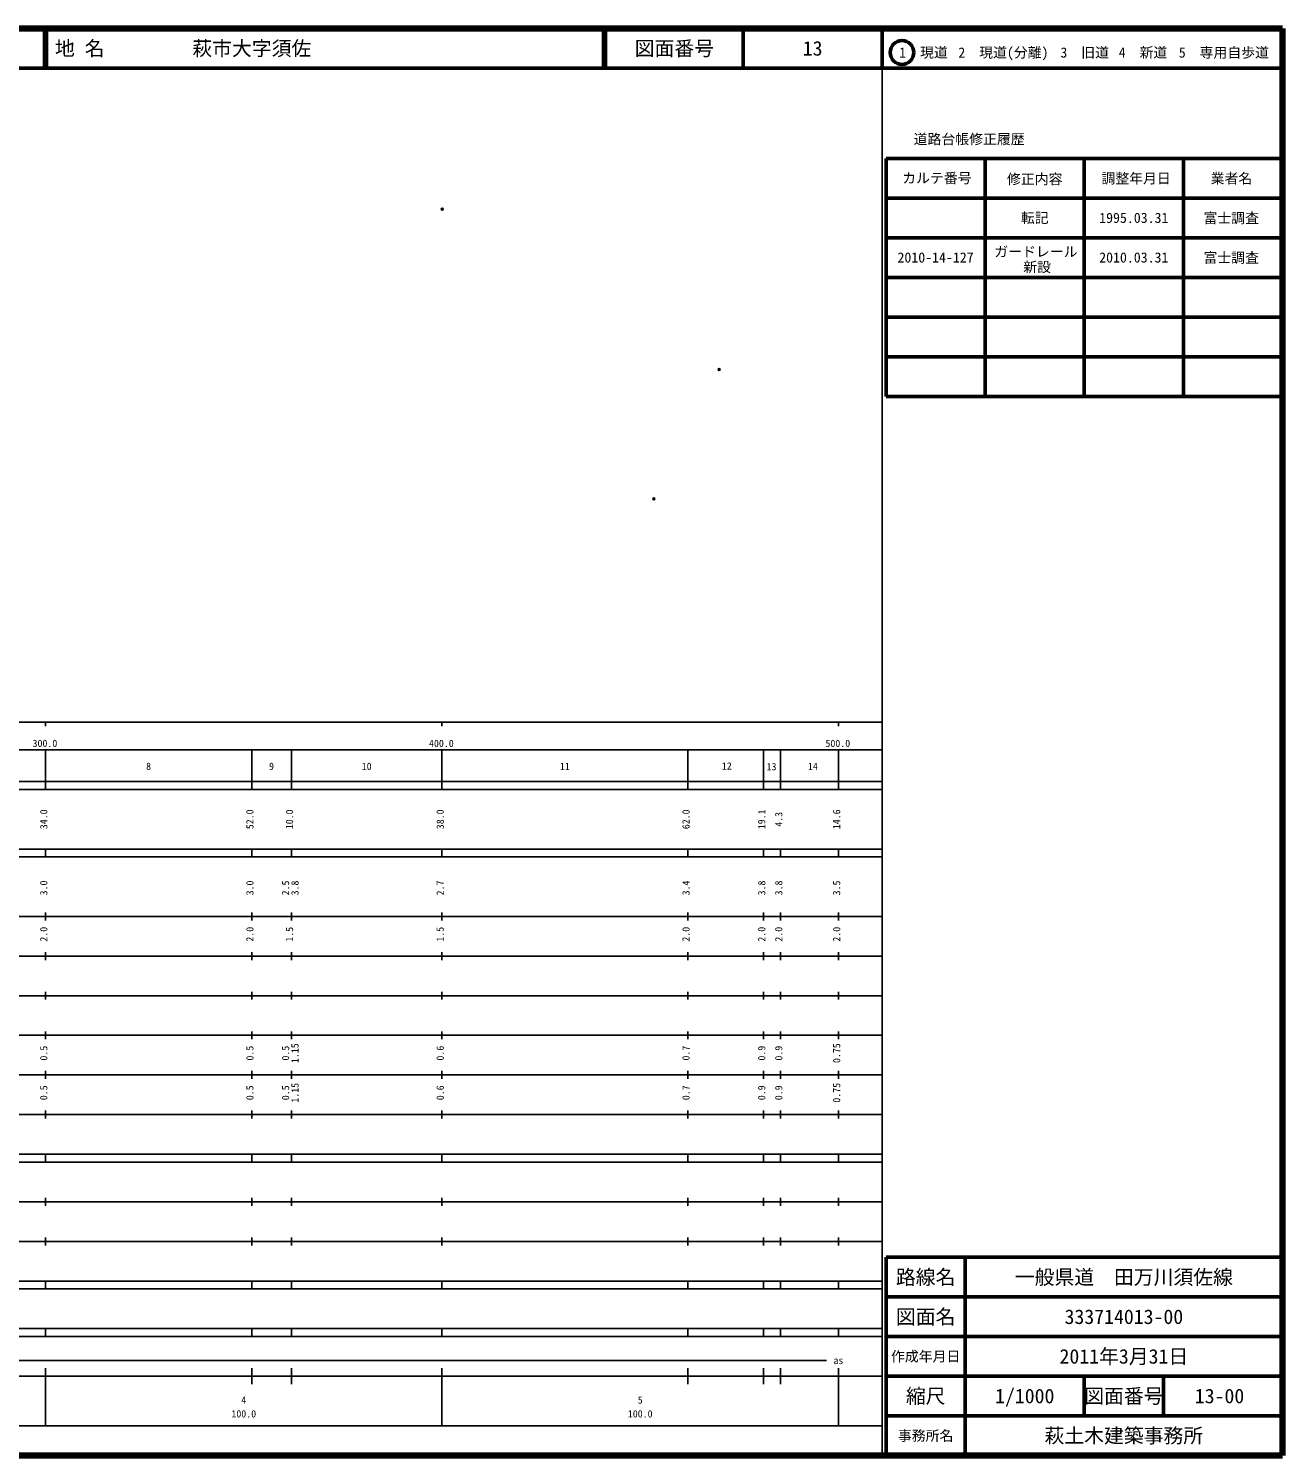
# Model space of a CAD drawing. Units: millimetres on the paper. Extents: x 40 to 680, y 20 to 380.
# Drawn here: x 363.7 to 680, y 20 to 380 of the extents above; entities that cross this region are included whole.
import ezdxf
from ezdxf.enums import TextEntityAlignment as Align

# ---------------------------------------------------------------- set-up
doc = ezdxf.new("R2010")
doc.units = ezdxf.units.MM
doc.header["$PDMODE"] = 32
doc.header["$PDSIZE"] = 0.5
doc.layers.add('M-OTRS', color=6, linetype='Continuous')
doc.layers.add('M-TTL-TXT', color=7, linetype='Continuous')
for name, color, linetype, lineweight in [('M-TTL', 2, 'Continuous', 140), ('M-TTL-BAND', 7, 'Continuous', 25), ('M-TTL-FRAM', 2, 'Continuous', 50), ('M-TTL-LINE', 7, 'Continuous', 50)]:
    doc.layers.add(name, color=color, linetype=linetype, lineweight=lineweight)
doc.styles.add('ＭＳ ゴシック', font='')
doc.styles.get('ＭＳ ゴシック').set_extended_font_data('MS Gothic')

msp = doc.modelspace()

# ---------------------------------------------------------------- linework, layer by layer
at = {"layer": 'M-OTRS'}
for p in [(468.081, 334.423), (537.93, 293.978), (521.445, 261.331)]:
    msp.add_point(p, dxfattribs=at)
at = {"layer": 'M-TTL'}
for p, q in [((680, 380), (40, 380)), ((680, 20), (680, 380)), ((40, 20), (680, 20))]:
    msp.add_line(p, q, dxfattribs=at)
at = {"layer": 'M-TTL-BAND'}
for p, q in [((579, 20), (579, 370)), ((40, 205), (579, 205)), ((368, 205), (368, 204)), ((468, 205), (468, 204)), ((568, 205), (568, 204)), ((68, 198), (579, 198)), ((368, 188), (368, 198)), ((420, 188), (420, 198)), ((430, 188), (430, 198)), ((468, 188), (468, 198)), ((530, 188), (530, 198)), ((549.1, 188), (549.1, 198)), ((553.4, 188), (553.4, 198)), ((568, 188), (568, 198)), ((40, 190), (579, 190)), ((40, 188), (579, 188)), ((40, 173), (579, 173)), ((368, 171), (368, 173)), ((420, 171), (420, 173)), ((430, 171), (430, 173)), ((468, 171), (468, 173)), ((530, 171), (530, 173)), ((549.1, 171), (549.1, 173)), ((553.4, 171), (553.4, 173)), ((568, 171), (568, 173)), ((40, 171), (579, 171)), ((40, 156), (579, 156)), ((368, 155), (368, 157)), ((420, 155), (420, 157)), ((430, 155), (430, 157)), ((468, 155), (468, 157)), ((530, 155), (530, 157)), ((549.1, 155), (549.1, 157)), ((553.4, 155), (553.4, 157)), ((568, 155), (568, 157)), ((46, 146), (579, 146)), ((368, 145), (368, 147)), ((420, 145), (420, 147)), ((430, 145), (430, 147)), ((468, 145), (468, 147)), ((530, 145), (530, 147)), ((549.1, 145), (549.1, 147)), ((553.4, 145), (553.4, 147)), ((568, 145), (568, 147)), ((368, 135), (368, 137)), ((420, 135), (420, 137)), ((430, 135), (430, 137)), ((468, 135), (468, 137)), ((530, 135), (530, 137)), ((549.1, 135), (549.1, 137)), ((553.4, 135), (553.4, 137)), ((568, 135), (568, 137)), ((52, 136), (579, 136)), ((46, 126), (579, 126)), ((368, 125), (368, 127)), ((420, 125), (420, 127)), ((430, 125), (430, 127)), ((468, 125), (468, 127)), ((530, 125), (530, 127)), ((549.1, 125), (549.1, 127)), ((553.4, 125), (553.4, 127)), ((568, 125), (568, 127)), ((52, 116), (579, 116)), ((368, 115), (368, 117)), ((420, 115), (420, 117)), ((430, 115), (430, 117)), ((468, 115), (468, 117)), ((530, 115), (530, 117)), ((549.1, 115), (549.1, 117)), ((553.4, 115), (553.4, 117)), ((568, 115), (568, 117)), ((46, 106), (579, 106)), ((368, 105), (368, 107)), ((420, 105), (420, 107)), ((430, 105), (430, 107)), ((468, 105), (468, 107)), ((530, 105), (530, 107)), ((549.1, 105), (549.1, 107)), ((553.4, 105), (553.4, 107)), ((568, 105), (568, 107)), ((40, 96), (579, 96)), ((40, 94), (579, 94)), ((368, 94), (368, 96)), ((420, 94), (420, 96)), ((430, 94), (430, 96)), ((468, 94), (468, 96)), ((530, 94), (530, 96)), ((549.1, 94), (549.1, 96)), ((553.4, 94), (553.4, 96)), ((568, 94), (568, 96)), ((49, 84), (579, 84)), ((368, 83), (368, 85)), ((420, 83), (420, 85)), ((430, 83), (430, 85)), ((468, 83), (468, 85)), ((530, 83), (530, 85)), ((549.1, 83), (549.1, 85)), ((553.4, 83), (553.4, 85)), ((568, 83), (568, 85)), ((40, 74), (579, 74)), ((368, 73), (368, 75)), ((420, 73), (420, 75)), ((430, 73), (430, 75)), ((468, 73), (468, 75)), ((530, 73), (530, 75)), ((549.1, 73), (549.1, 75)), ((553.4, 73), (553.4, 75)), ((568, 73), (568, 75)), ((40, 64), (579, 64)), ((40, 62), (579, 62)), ((368, 62), (368, 64)), ((420, 62), (420, 64)), ((430, 62), (430, 64)), ((468, 62), (468, 64)), ((530, 62), (530, 64)), ((549.1, 62), (549.1, 64)), ((553.4, 62), (553.4, 64)), ((568, 62), (568, 64)), ((40, 52), (579, 52)), ((368, 50), (368, 52)), ((420, 50), (420, 52)), ((430, 50), (430, 52)), ((468, 50), (468, 52)), ((530, 50), (530, 52)), ((549.1, 50), (549.1, 52)), ((553.4, 50), (553.4, 52)), ((568, 50), (568, 52)), ((40, 50), (579, 50)), ((71, 44), (565, 44)), ((40, 40), (579, 40)), ((368, 27.5), (368, 42)), ((420, 38), (420, 42)), ((430, 38), (430, 42)), ((468, 27.5), (468, 42)), ((530, 38), (530, 42)), ((549.1, 38), (549.1, 42)), ((553.4, 38), (553.4, 42)), ((568, 27.5), (568, 42)), ((68, 27.5), (579, 27.5))]:
    msp.add_line(p, q, dxfattribs=at)
at = {"layer": 'M-TTL-FRAM'}
for p, q in [((580, 347.197), (580, 287.197)), ((580, 347.197), (680, 347.197)), ((580, 287.197), (680, 287.197)), ((680, 70), (580, 70)), ((580, 70), (580, 20))]:
    msp.add_line(p, q, dxfattribs=at)
at = {"layer": 'M-TTL-LINE'}
for p, q in [((367.75, 380), (367.75, 370)), ((368.25, 380), (368.25, 370)), ((508.747, 380), (508.747, 370)), ((509.247, 380), (509.247, 370)), ((543.997, 380), (543.997, 370)), ((579, 380), (579, 370)), ((40, 370), (680, 370)), ((605, 347.197), (605, 287.197)), ((630, 347.197), (630, 287.197)), ((655, 347.197), (655, 287.197)), ((580, 337.197), (680, 337.197)), ((580, 327.197), (680, 327.197)), ((580, 317.197), (680, 317.197)), ((580, 307.197), (680, 307.197)), ((580, 297.197), (680, 297.197)), ((600, 70), (600, 20)), ((680, 60), (580, 60)), ((680, 50), (580, 50)), ((680, 40), (580, 40)), ((630, 40), (630, 30)), ((650, 40), (650, 30)), ((680, 30), (580, 30))]:
    msp.add_line(p, q, dxfattribs=at)
msp.add_circle((584.031, 373.958), 3, dxfattribs=at)

# ---------------------------------------------------------------- texts
at = {"layer": 'M-TTL-BAND', "style": 'ＭＳ ゴシック'}
for s, p in [('300.0', (367.844, 198.195)), ('400.0', (467.844, 198.195)), ('500.0', (567.844, 198.195)), ('8', (394, 192.405)), ('9', (425, 192.405)), ('10', (449, 192.405)), ('11', (499, 192.405)), ('12', (539.834, 192.49)), ('13', (551.122, 192.32)), ('14', (561.561, 192.405)), ('as', (568, 42.5)), ('4', (418, 32.523)), ('5', (518, 32.523)), ('100.0', (418, 29.033)), ('100.0', (518, 29.033))]:
    msp.add_text(s, height=1.833, dxfattribs=at).set_placement(p, align=Align.BOTTOM_CENTER)
for s, p in [('34.0', (369, 180.5)), ('52.0', (421, 180.5)), ('10.0', (431, 180.5)), ('38.0', (469, 180.5)), ('62.0', (531, 180.5)), ('19.1', (550.1, 180.5)), ('4.3', (554.4, 180.5)), ('14.6', (569, 180.5)), ('3.0', (369, 163.174)), ('3.0', (421, 163.174)), ('2.5', (430, 163.174)), ('3.8', (432.37, 163.174)), ('2.7', (469, 163.174)), ('3.4', (531, 163.174)), ('3.8', (550.1, 163.174)), ('3.8', (554.4, 163.174)), ('3.5', (569, 163.174)), ('2.0', (369, 151.5)), ('2.0', (421, 151.5)), ('1.5', (431, 151.5)), ('1.5', (469, 151.5)), ('2.0', (531, 151.5)), ('2.0', (550.1, 151.5)), ('2.0', (554.4, 151.5)), ('2.0', (569, 151.5)), ('0.5', (369, 121.5)), ('0.5', (421, 121.5)), ('0.5', (430, 121.5)), ('1.15', (432.37, 121.5)), ('0.6', (469, 121.5)), ('0.7', (531, 121.5)), ('0.9', (550.1, 121.5)), ('0.9', (554.4, 121.5)), ('0.75', (569, 121.5)), ('0.5', (369, 111.5)), ('0.5', (421, 111.5)), ('0.5', (430, 111.5)), ('1.15', (432.37, 111.5)), ('0.6', (469, 111.5)), ('0.7', (531, 111.5)), ('0.9', (550.1, 111.5)), ('0.9', (554.4, 111.5)), ('0.75', (569, 111.5))]:
    msp.add_text(s, height=1.833, rotation=90, dxfattribs=at).set_placement(p, align=Align.BOTTOM_CENTER)
at = {"layer": 'M-TTL-TXT', "style": 'ＭＳ ゴシック'}
for s, p in [('地 名', (370.38, 375)), ('萩市大字須佐', (405.024, 375))]:
    msp.add_text(s, height=3.666, dxfattribs=at).set_placement(p, align=Align.MIDDLE_LEFT)
for s, height, p in [('図面番号', 3.666, (526.622, 375)), ('13', 3.666, (561.497, 375)), ('1\u3000現道', 2.566, (589.448, 373.958)), ('2\u3000現道(分離)', 2.566, (609.619, 373.958)), ('3\u3000旧道', 2.566, (630.121, 373.958)), ('4\u3000新道', 2.566, (644.824, 373.958)), ('5\u3000専用自歩道', 2.566, (665.228, 373.958)), ('道路台帳修正履歴', 2.566, (600.968, 352.113)), ('カルテ番号', 2.566, (592.839, 342.277)), ('修正内容', 2.566, (617.509, 342.023)), ('調整年月日', 2.566, (643.089, 342.197)), ('業者名', 2.566, (667.134, 342.197)), ('転記', 2.566, (617.5, 332.245)), ('1995.03.31', 2.566, (642.5, 332.245)), ('富士調査', 2.566, (667.077, 332.189)), ('ガードレール', 2.566, (617.813, 323.707)), ('2010-14-127', 2.566, (592.5, 322.245)), ('新設', 2.566, (618.126, 319.845)), ('2010.03.31', 2.566, (642.5, 322.245)), ('富士調査', 2.566, (667.077, 322.189)), ('路線名', 3.666, (590, 65)), ('路線名', 3.666, (590, 65)), ('一般県道\u3000田万川須佐線', 3.666, (640, 65)), ('図面名', 3.666, (590, 55)), ('図面名', 3.666, (590, 55)), ('333714013-00', 3.666, (640, 55)), ('2011年3月31日', 3.666, (640, 45)), ('作成年月日', 2.566, (590, 45)), ('作成年月日', 2.566, (590, 45)), ('縮尺', 3.666, (590, 35)), ('縮尺', 3.666, (590, 35)), ('1/1000', 3.666, (615, 35)), ('図面番号', 3.666, (640, 35)), ('図面番号', 3.666, (640, 35)), ('13-00', 3.666, (664.125, 35)), ('事務所名', 2.566, (590, 25)), ('事務所名', 2.566, (590, 25)), ('萩土木建築事務所', 3.666, (640, 25))]:
    msp.add_text(s, height=height, dxfattribs=at).set_placement(p, align=Align.MIDDLE_CENTER)

doc.saveas('drawing.dxf')
